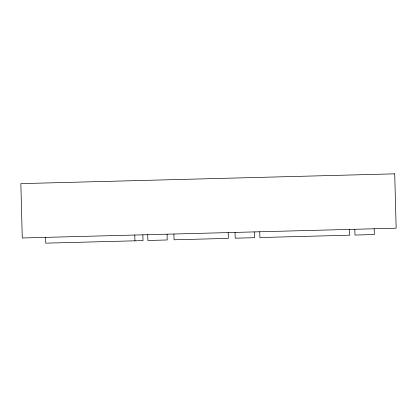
<?xml version="1.0" encoding="UTF-8"?>
<svg xmlns="http://www.w3.org/2000/svg" width="417" height="417" viewBox="0 0 417 417"><rect width="100%" height="100%" fill="white"/><g stroke="black" fill="none" stroke-linecap="round" stroke-linejoin="round"><path stroke-width="0.63" d="M374.185 228.766L374.336 234.547L354.982 235.052L354.831 229.272M349.571 229.413L349.722 235.193L259.89 237.544L259.739 231.763M254.417 231.904L254.568 237.685L235.214 238.19L235.063 232.41M228.193 232.587L228.344 238.373L174.056 239.791L173.905 234.01M167.066 234.187L167.217 239.973L147.863 240.479L147.712 234.698M142.869 234.823L143.021 240.604L45.734 243.153L45.583 237.372M134.774 235.037L134.926 240.817M394.727 173.847L20.85 183.636L22.273 237.982L396.15 228.193L394.727 173.847"/></g></svg>
